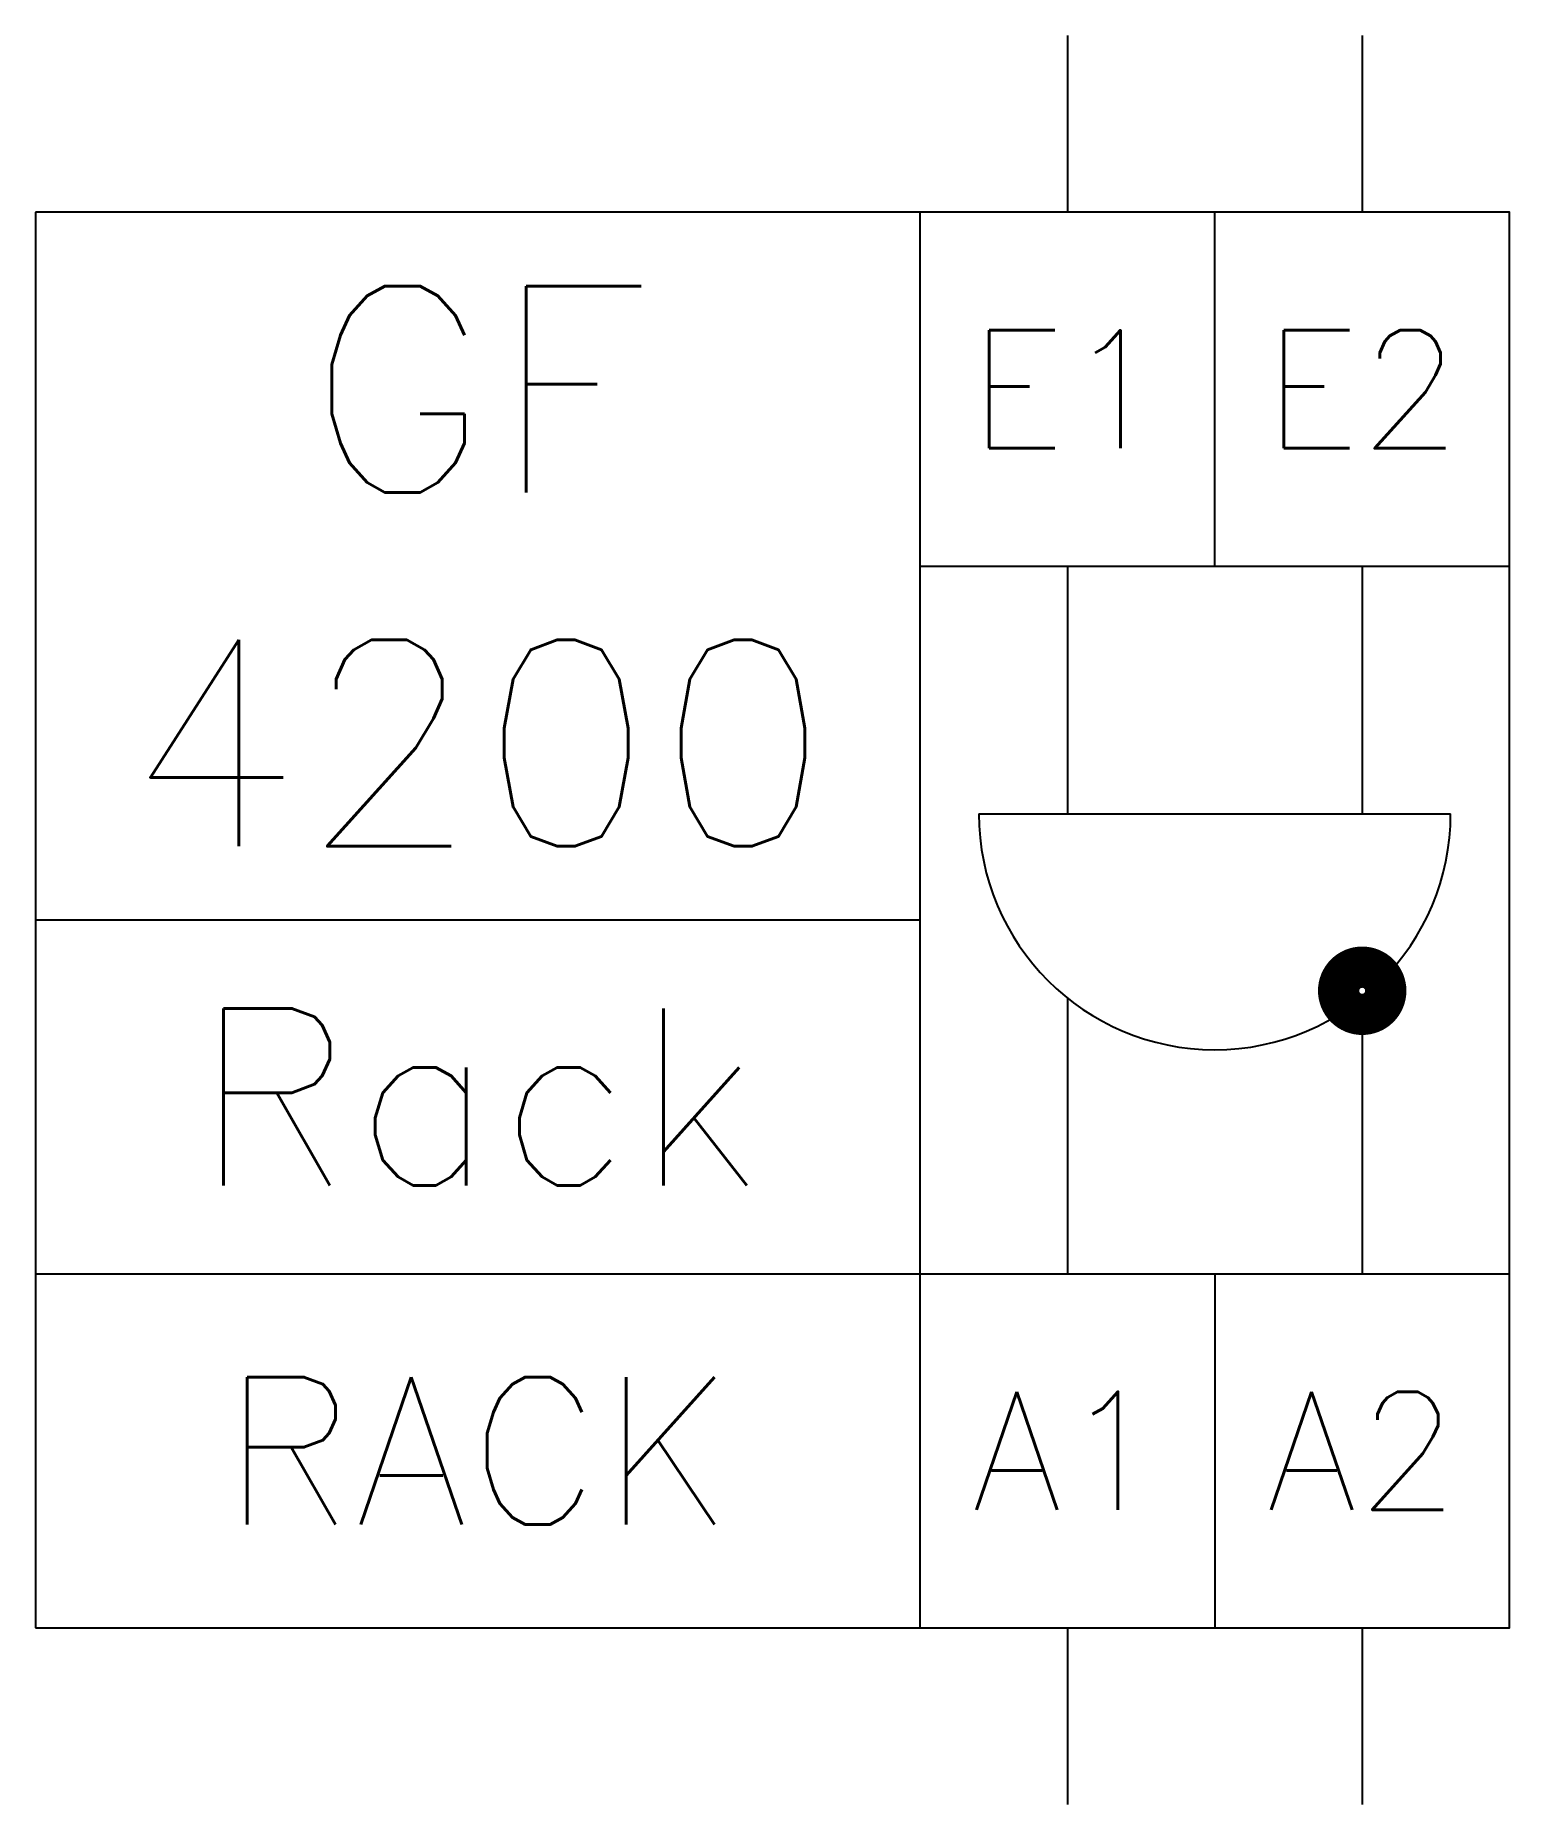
# Model space of a CAD drawing. Extents: x 25 to 50, y 51 to 81.
import ezdxf
from ezdxf.enums import TextEntityAlignment as Align

# ---------------------------------------------------------------- set-up
doc = ezdxf.new("R2010")
doc.units = 0
doc.layers.add('1', color=8, linetype='CONTINUOUS')
doc.layers.add('11', color=30, linetype='CONTINUOUS')
doc.styles.get("Standard").update_dxf_attribs({"font": 'txt.shx'})

# ---------------------------------------------------------------- blocks, each defined once
blk = doc.blocks.new('DOP')
at = {"layer": '1', "color": 0, "const_width": 0.7}
blk.add_lwpolyline([(-0.4, 0, 1), (0.4, 0, 1)], format="xyb", close=True, dxfattribs=at)

msp = doc.modelspace()

# ---------------------------------------------------------------- linework, layer by layer
at = {"layer": '1', "color": 0}
for p, q in [((42.5, 81), (42.5, 78)), ((47.5, 81), (47.5, 78)), ((40, 78), (25, 78)), ((25, 78), (25, 54)), ((45, 72), (45, 78)), ((40, 72), (45, 72)), ((42.5, 72), (42.5, 67.8)), ((45, 72), (50, 72)), ((47.5, 72), (47.5, 67.8)), ((41, 67.8), (49, 67.8)), ((25, 66), (40, 66)), ((42.5, 64.678), (42.5, 60)), ((47.5, 64.678), (47.5, 60)), ((40, 60), (50, 60)), ((45, 60), (45, 54)), ((25, 60), (40, 60)), ((25, 54), (40, 54)), ((42.5, 54), (42.5, 51)), ((47.5, 54), (47.5, 51))]:
    msp.add_line(p, q, dxfattribs=at)
msp.add_lwpolyline([(40, 78), (40, 54), (50, 54), (50, 78)], close=True, dxfattribs=at)
msp.add_arc((45, 67.8), 4, 180, 0, dxfattribs=at)

# ---------------------------------------------------------------- block references
msp.add_blockref('DOP', (47.5, 64.8), dxfattribs=at)

# ---------------------------------------------------------------- texts
msp.add_text('Rack', height=3, dxfattribs=at).set_placement((32.5, 63), align=Align.MIDDLE)
for tag, height, p in [('E1', 2, (42.5, 75)), ('E2', 2, (47.5, 75)), ('RACK', 2.5, (32.5, 57)), ('A1', 2, (42.5, 57)), ('A2', 2, (47.5, 57))]:
    msp.add_attdef(tag, text='', height=height, dxfattribs=at).set_placement(p, align=Align.MIDDLE)
at = {"layer": '11', "color": 0}
for s, p in [('GF', (32.5, 75)), ('4200', (32.5, 69))]:
    msp.add_text(s, height=3.5, dxfattribs=at).set_placement(p, align=Align.MIDDLE)

doc.saveas('drawing.dxf')
